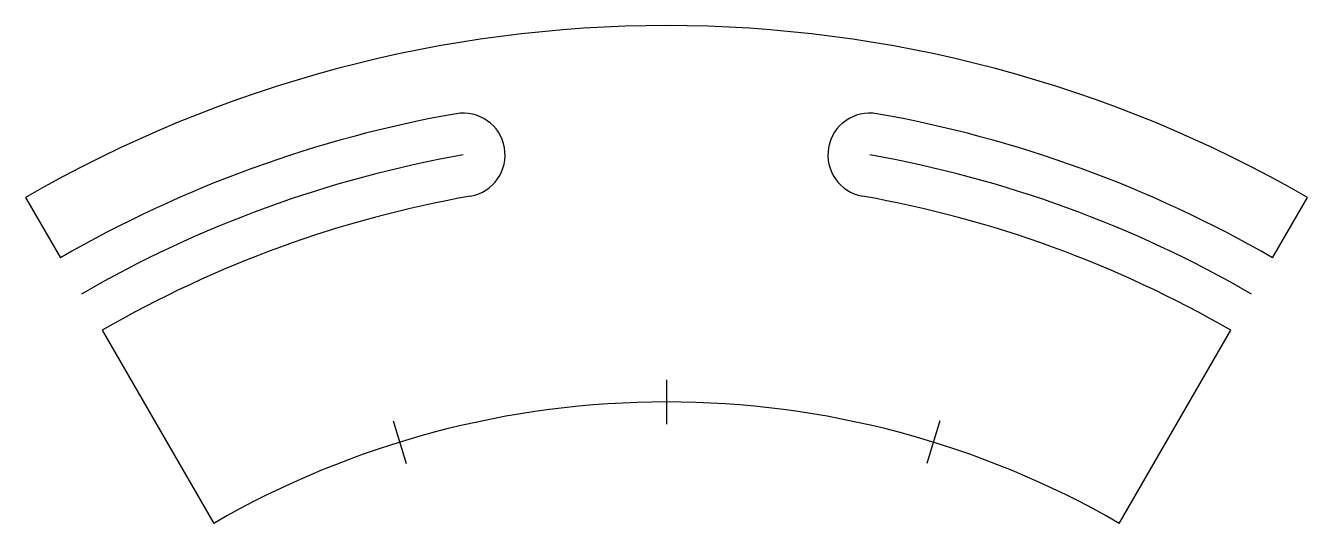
# Model space of a CAD drawing. Header units: millimetres. Extents: x -23 to 23, y 28.1 to 46.
import ezdxf

# ---------------------------------------------------------------- set-up
doc = ezdxf.new("R2010")
doc.units = ezdxf.units.MM
doc.layers.get('0').update_dxf_attribs({"lineweight": 25, "true_color": 0xffffff})

msp = doc.modelspace()

# ---------------------------------------------------------------- linework, layer by layer
for p, q in [((-23, 39.837), (-21.75, 37.672)), ((21.75, 37.672), (23, 39.837)), ((-20.25, 35.074), (-16.25, 28.146)), ((16.25, 28.146), (20.25, 35.074)), ((0, 33.3), (0, 31.7)), ((-9.815, 31.821), (-9.344, 30.292)), ((9.815, 31.821), (9.344, 30.292))]:
    msp.add_line(p, q)
for centre, radius, start, end in [((0, 0), 46, 60, 120), ((0, 0), 43.5, 100, 120), ((-7.293, 41.362), 1.5, 280, 100), ((7.293, 41.362), 1.5, 80, 260), ((0, 0), 43.5, 60, 80), ((0, 0), 42, 100, 120), ((0, 0), 42, 60, 80), ((0, 0), 40.5, 100, 120), ((0, 0), 40.5, 60, 80), ((0, 0), 32.5, 60, 120)]:
    msp.add_arc(centre, radius, start, end)

doc.saveas('drawing.dxf')
